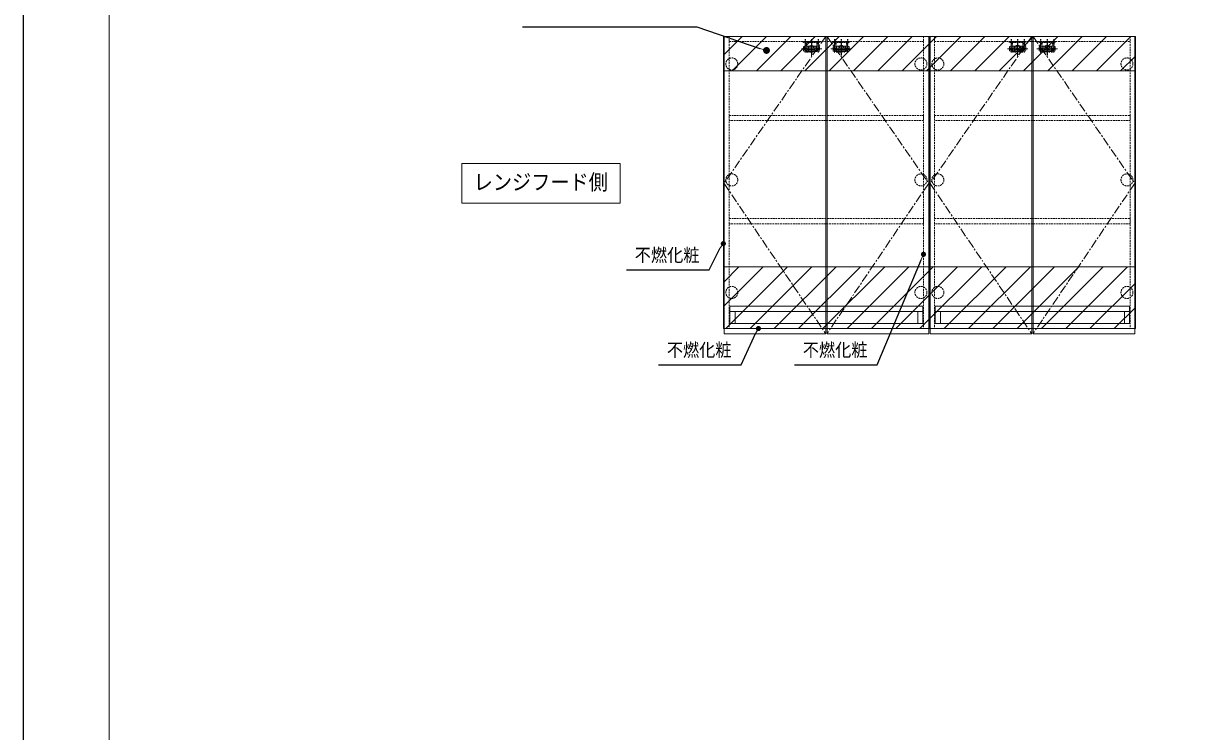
# Model space of a CAD drawing. Units: millimetres, scale not verified. Extents: x -6948 to 6948, y -3754 to 3754.
# Drawn here: x -6864 to -3457, y -1694 to 367 of the extents above; entities that cross this region are included whole.
import ezdxf
from ezdxf.enums import TextEntityAlignment as Align

# ---------------------------------------------------------------- set-up
doc = ezdxf.new("R2010")
doc.units = ezdxf.units.MM
doc.header["$LTSCALE"] = 20
for name, pattern in [('USER1', [0.375, 0.25, -0.125]), ('USER2', [2, 1.25, -0.25, 0.25, -0.25]), ('USER3', [0.26, 0.01, -0.25])]:
    doc.linetypes.add(name, pattern=pattern)
for name, color, linetype, lineweight in [('0-1_細線ﾚｲﾔｰ', 91, 'Continuous', 9), ('0-2_1', 30, 'Continuous', 13), ('0-3_0', 30, 'Continuous', 13), ('0-4_本体', 6, 'USER1', 25), ('0-5_寸法ﾚｲﾔｰ', 30, 'Continuous', 13), ('0-6_DEFPOINTS', 7, 'Continuous', 25), ('0-8_図面枠', 3, 'USER3', 15)]:
    doc.layers.add(name, color=color, linetype=linetype, lineweight=lineweight)
doc.styles.add('ＭＳ ゴシック', font='')
doc.styles.get('ＭＳ ゴシック').set_extended_font_data('MS Gothic')

# ---------------------------------------------------------------- blocks, each defined once
blk = doc.blocks.new('A$C6C503A1C')
at = {"layer": '0-2_1', "color": 1, "linetype": 'USER2'}
for p, q in [((593.1, 857.4), (593.1, 0)), ((0, 428.7), (1186.2, 428.7)), ((213.1, 674.8), (213.1, 182.6)), ((973.1, 674.8), (973.1, 182.6))]:
    blk.add_line(p, q, dxfattribs=at)
at = {"layer": '0-2_1', "color": 1, "linetype": 'USER1'}
for p, q in [((123.1, 528.7), (123.1, 328.7)), ((163.1, 568.7), (1023.1, 568.7)), ((163.1, 288.7), (1023.1, 288.7)), ((333.1, 568.7), (333.1, 288.7)), ((413.1, 568.7), (413.1, 288.7)), ((413.1, 358.7), (773.1, 358.7)), ((773.1, 568.7), (773.1, 288.7)), ((853.1, 568.7), (853.1, 288.7)), ((1063.1, 528.7), (1063.1, 328.7))]:
    blk.add_line(p, q, dxfattribs=at)
at = {"layer": '0-2_1', "color": 1}
for p, q in [((176.1, 398.7), (176.1, 458.7)), ((250.1, 458.7), (250.1, 398.7)), ((936.1, 458.7), (936.1, 398.7)), ((1010.1, 398.7), (1010.1, 458.7))]:
    blk.add_line(p, q, dxfattribs=at)
at = {"layer": '0-2_1', "color": 1, "linetype": 'USER1'}
for centre, start, end in [((163.1, 528.7), 90, 180), ((163.1, 328.7), 180, 270), ((1023.1, 528.7), 0, 90), ((1023.1, 328.7), 270, 0)]:
    blk.add_arc(centre, 40, start, end, dxfattribs=at)
at = {"layer": '0-2_1', "color": 1}
for centre, start, end in [((213.1, 458.7), 0, 180), ((213.1, 398.7), 180, 0), ((973.1, 458.7), 0, 180), ((973.1, 398.7), 180, 0)]:
    blk.add_arc(centre, 37, start, end, dxfattribs=at)
blk = doc.blocks.new('A$C3CB362AA')
at = {"layer": '0-4_本体', "linetype": 'USER2'}
for p, q in [((420, 4584), (420, 2900)), ((2320, 4584), (2320, 0)), ((4220, 4584), (4220, 2900))]:
    blk.add_line(p, q, dxfattribs=at)
at = {"layer": '0-4_本体'}
for p, q in [((770, 3857), (770, 1037)), ((3870, 3857), (3870, 1037)), ((770, 1637), (3870, 1637)), ((970, 837), (3670, 837)), ((1820, 2687), (2820, 2687)), ((1820, 2687), (1820, 837)), ((1820, 1887), (2820, 1887)), ((2820, 2687), (2820, 837))]:
    blk.add_line(p, q, dxfattribs=at)
blk.add_lwpolyline([(0, 3857), (4640, 3857), (4640, 3557), (0, 3557)], close=True, dxfattribs=at)
for centre, start, end in [((970, 1037), 180, 270), ((3670, 1037), 270, 0)]:
    blk.add_arc(centre, 200, start, end, dxfattribs=at)
blk = doc.blocks.new('A$C0D9D3555')
at = {"layer": '0-2_1', "xscale": -1}
blk.add_blockref('A$C6C503A1C', (1186.2, 0), dxfattribs=at)
at = {"layer": '0-2_1', "xscale": 0.2, "yscale": 0.2}
blk.add_blockref('A$C3CB362AA', (129.1, 73.3), dxfattribs=at)
blk = doc.blocks.new('A$C5FD08DE8')
at = {"layer": '0-1_細線ﾚｲﾔｰ', "linetype": 'USER1'}
for p, q in [((11240, 1000), (0, 1000)), ((0, 1000), (0, 0)), ((11240, 700), (0, 700)), ((300, 700), (300, 0)), ((10940, 700), (10940, 0)), ((11240, 0), (11240, 1000)), ((0, 0), (11240, 0))]:
    blk.add_line(p, q, dxfattribs=at)
blk = doc.blocks.new('A$C5FD08DF6')
at = {"layer": '0-1_細線ﾚｲﾔｰ', "linetype": 'USER1'}
for p, q in [((11320, 1000), (0, 1000)), ((0, 1000), (0, 0)), ((11320, 700), (0, 700)), ((300, 700), (300, 0)), ((11020, 700), (11020, 0)), ((11320, 0), (11320, 1000)), ((0, 0), (11320, 0))]:
    blk.add_line(p, q, dxfattribs=at)
blk = doc.blocks.new('_DOT')
at = {"layer": '0-3_0'}
blk.add_line((-10, 0), (-20, 0), dxfattribs=at)
for points in [[(0, 0), (-10, 0), (-9.92, 1.25)], [(0, 0), (-9.92, -1.25), (-10, 0)], [(0, 0), (-9.92, 1.25), (-9.69, 2.49)], [(0, 0), (-9.69, -2.49), (-9.92, -1.25)], [(0, 0), (-9.69, 2.49), (-9.3, 3.68)], [(0, 0), (-9.3, -3.68), (-9.69, -2.49)], [(0, 0), (-9.3, 3.68), (-8.76, 4.82)], [(0, 0), (-8.76, -4.82), (-9.3, -3.68)], [(0, 0), (-8.76, 4.82), (-8.09, 5.88)], [(0, 0), (-8.09, -5.88), (-8.76, -4.82)], [(0, 0), (-8.09, 5.88), (-7.29, 6.85)], [(0, 0), (-7.29, -6.85), (-8.09, -5.88)], [(0, 0), (-7.29, 6.85), (-6.37, 7.71)], [(0, 0), (-6.37, -7.71), (-7.29, -6.85)], [(0, 0), (-6.37, 7.71), (-5.36, 8.44)], [(0, 0), (-5.36, -8.44), (-6.37, -7.71)], [(0, 0), (-5.36, 8.44), (-4.26, 9.05)], [(0, 0), (-4.26, -9.05), (-5.36, -8.44)], [(0, 0), (-4.26, 9.05), (-3.09, 9.51)], [(0, 0), (-3.09, -9.51), (-4.26, -9.05)], [(0, 0), (-3.09, 9.51), (-1.87, 9.82)], [(0, 0), (-1.87, -9.82), (-3.09, -9.51)], [(0, 0), (-1.87, 9.82), (-0.63, 9.98)], [(0, 0), (-0.63, -9.98), (-1.87, -9.82)], [(0, 0), (-0.63, 9.98), (0.63, 9.98)], [(0, 0), (0.63, -9.98), (-0.63, -9.98)], [(0, 0), (0.63, 9.98), (1.87, 9.82)], [(0, 0), (1.87, 9.82), (3.09, 9.51)], [(0, 0), (3.09, 9.51), (4.26, 9.05)], [(0, 0), (4.26, 9.05), (5.36, 8.44)], [(0, 0), (5.36, 8.44), (6.37, 7.71)], [(0, 0), (6.37, 7.71), (7.29, 6.85)], [(0, 0), (7.29, 6.85), (8.09, 5.88)], [(0, 0), (8.09, 5.88), (8.76, 4.82)], [(0, 0), (8.76, 4.82), (9.3, 3.68)], [(0, 0), (9.3, 3.68), (9.69, 2.49)], [(0, 0), (9.69, 2.49), (9.92, 1.25)], [(0, 0), (9.92, 1.25), (10, 0)], [(0, 0), (1.87, -9.82), (0.63, -9.98)], [(0, 0), (3.09, -9.51), (1.87, -9.82)], [(0, 0), (4.26, -9.05), (3.09, -9.51)], [(0, 0), (5.36, -8.44), (4.26, -9.05)], [(0, 0), (6.37, -7.71), (5.36, -8.44)], [(0, 0), (7.29, -6.85), (6.37, -7.71)], [(0, 0), (8.09, -5.88), (7.29, -6.85)], [(0, 0), (8.76, -4.82), (8.09, -5.88)], [(0, 0), (9.3, -3.68), (8.76, -4.82)], [(0, 0), (9.69, -2.49), (9.3, -3.68)], [(0, 0), (9.92, -1.25), (9.69, -2.49)], [(0, 0), (10, 0), (9.92, -1.25)]]:
    blk.add_solid(points, dxfattribs=at)
blk = doc.blocks.new('DOT_33')
at = {"layer": '0-2_1'}
blk.add_line((-10, 0), (-20, 0), dxfattribs=at)
for points in [[(0, 0), (-10, 0), (-9.92, 1.25)], [(0, 0), (-9.92, -1.25), (-10, 0)], [(0, 0), (-9.92, 1.25), (-9.69, 2.49)], [(0, 0), (-9.69, -2.49), (-9.92, -1.25)], [(0, 0), (-9.69, 2.49), (-9.3, 3.68)], [(0, 0), (-9.3, -3.68), (-9.69, -2.49)], [(0, 0), (-9.3, 3.68), (-8.76, 4.82)], [(0, 0), (-8.76, -4.82), (-9.3, -3.68)], [(0, 0), (-8.76, 4.82), (-8.09, 5.88)], [(0, 0), (-8.09, -5.88), (-8.76, -4.82)], [(0, 0), (-8.09, 5.88), (-7.29, 6.85)], [(0, 0), (-7.29, -6.85), (-8.09, -5.88)], [(0, 0), (-7.29, 6.85), (-6.37, 7.71)], [(0, 0), (-6.37, -7.71), (-7.29, -6.85)], [(0, 0), (-6.37, 7.71), (-5.36, 8.44)], [(0, 0), (-5.36, -8.44), (-6.37, -7.71)], [(0, 0), (-5.36, 8.44), (-4.26, 9.05)], [(0, 0), (-4.26, -9.05), (-5.36, -8.44)], [(0, 0), (-4.26, 9.05), (-3.09, 9.51)], [(0, 0), (-3.09, -9.51), (-4.26, -9.05)], [(0, 0), (-3.09, 9.51), (-1.87, 9.82)], [(0, 0), (-1.87, -9.82), (-3.09, -9.51)], [(0, 0), (-1.87, 9.82), (-0.63, 9.98)], [(0, 0), (-0.63, -9.98), (-1.87, -9.82)], [(0, 0), (-0.63, 9.98), (0.63, 9.98)], [(0, 0), (0.63, -9.98), (-0.63, -9.98)], [(0, 0), (0.63, 9.98), (1.87, 9.82)], [(0, 0), (1.87, 9.82), (3.09, 9.51)], [(0, 0), (3.09, 9.51), (4.26, 9.05)], [(0, 0), (4.26, 9.05), (5.36, 8.44)], [(0, 0), (5.36, 8.44), (6.37, 7.71)], [(0, 0), (6.37, 7.71), (7.29, 6.85)], [(0, 0), (7.29, 6.85), (8.09, 5.88)], [(0, 0), (8.09, 5.88), (8.76, 4.82)], [(0, 0), (8.76, 4.82), (9.3, 3.68)], [(0, 0), (9.3, 3.68), (9.69, 2.49)], [(0, 0), (9.69, 2.49), (9.92, 1.25)], [(0, 0), (9.92, 1.25), (10, 0)], [(0, 0), (1.87, -9.82), (0.63, -9.98)], [(0, 0), (3.09, -9.51), (1.87, -9.82)], [(0, 0), (4.26, -9.05), (3.09, -9.51)], [(0, 0), (5.36, -8.44), (4.26, -9.05)], [(0, 0), (6.37, -7.71), (5.36, -8.44)], [(0, 0), (7.29, -6.85), (6.37, -7.71)], [(0, 0), (8.09, -5.88), (7.29, -6.85)], [(0, 0), (8.76, -4.82), (8.09, -5.88)], [(0, 0), (9.3, -3.68), (8.76, -4.82)], [(0, 0), (9.69, -2.49), (9.3, -3.68)], [(0, 0), (9.92, -1.25), (9.69, -2.49)], [(0, 0), (10, 0), (9.92, -1.25)]]:
    blk.add_solid(points, dxfattribs=at)

msp = doc.modelspace()

# ---------------------------------------------------------------- linework, layer by layer
at = {"layer": '0-1_細線ﾚｲﾔｰ'}
for p, q in [((-4826.15, 274.13), (-4771.27, 329)), ((-4800.56, 229), (-4700.56, 329)), ((-4729.85, 229), (-4629.85, 329)), ((-4659.14, 229), (-4559.14, 329)), ((-4588.43, 229), (-4488.43, 329)), ((-4517.72, 229), (-4417.72, 329)), ((-4447.01, 229), (-4347.01, 329)), ((-4376.3, 229), (-4276.3, 329)), ((-4305.59, 229), (-4205.59, 329)), ((-4234.88, 229), (-4134.88, 329)), ((-4164.17, 229), (-4064.17, 329)), ((-4093.46, 229), (-3993.46, 329)), ((-4022.75, 229), (-3922.75, 329)), ((-3952.04, 229), (-3852.04, 329)), ((-3881.32, 229), (-3781.32, 329)), ((-3810.61, 229), (-3710.61, 329)), ((-3739.9, 229), (-3639.9, 329)), ((-3669.19, 229), (-3626.15, 272.04)), ((-4826.15, -386.56), (-4780.59, -341)), ((-4826.15, -457.27), (-4709.88, -341)), ((-4819.17, -521), (-4639.17, -341)), ((-4748.46, -521), (-4568.46, -341)), ((-4677.75, -521), (-4497.75, -341)), ((-4607.04, -521), (-4427.04, -341)), ((-4536.32, -521), (-4356.32, -341)), ((-4465.61, -521), (-4285.61, -341)), ((-4394.9, -521), (-4214.9, -341)), ((-4324.19, -521), (-4144.19, -341)), ((-4253.48, -521), (-4073.48, -341)), ((-4182.77, -521), (-4002.77, -341)), ((-4112.06, -521), (-3932.06, -341)), ((-4041.35, -521), (-3861.35, -341)), ((-3970.64, -521), (-3790.64, -341)), ((-3899.93, -521), (-3719.93, -341)), ((-3829.22, -521), (-3649.22, -341)), ((-3758.51, -521), (-3626.15, -388.64)), ((-3687.8, -521), (-3626.15, -459.35))]:
    msp.add_line(p, q, dxfattribs=at)
at = {"layer": '0-1_細線ﾚｲﾔｰ', "linetype": 'USER1'}
for p, q in [((-4809.15, 329), (-4809.15, -521)), ((-4809.15, 314), (-4243.15, 314)), ((-4243.15, 329), (-4243.15, -521)), ((-4211.15, 329), (-4211.15, -521)), ((-4211.15, 314), (-3641.15, 314)), ((-3641.15, 329), (-3641.15, -521)), ((-4809.15, -506), (-4243.15, -506)), ((-4211.15, -506), (-3641.15, -506)), ((-4826.15, -521), (-4226.15, -521)), ((-4226.15, -521), (-3626.15, -521))]:
    msp.add_line(p, q, dxfattribs=at)
at = {"layer": '0-1_細線ﾚｲﾔｰ'}
for points in [[(-4826.15, 229), (-3626.15, 229), (-3626.15, 329), (-4826.15, 329)], [(-4826.15, -521), (-3626.15, -521), (-3626.15, -341), (-4826.15, -341)]]:
    msp.add_lwpolyline(points, close=True, dxfattribs=at)
at = {"layer": '0-1_細線ﾚｲﾔｰ', "linetype": 'USER2'}
for points in [[(-4528.15, 329), (-4824.15, -98.5), (-4528.15, -536)], [(-4524.15, 329), (-4228.15, -98.5), (-4524.15, -536)], [(-3928.15, 329), (-4224.15, -98.5), (-3928.15, -536)], [(-3924.15, 329), (-3628.15, -98.5), (-3924.15, -536)]]:
    msp.add_lwpolyline(points, dxfattribs=at)
at = {"layer": '0-1_細線ﾚｲﾔｰ', "linetype": 'USER1'}
for points in [[(-4809.15, 99), (-4243.15, 99), (-4243.15, 84), (-4809.15, 84)], [(-4211.15, 99), (-3641.15, 99), (-3641.15, 84), (-4211.15, 84)], [(-4809.15, -201), (-4243.15, -201), (-4243.15, -216), (-4809.15, -216)], [(-4211.15, -201), (-3641.15, -201), (-3641.15, -216), (-4211.15, -216)]]:
    msp.add_lwpolyline(points, close=True, dxfattribs=at)
for centre in [(-4801.65, 249), (-4250.65, 249), (-4201.65, 249), (-3650.65, 249), (-4801.65, -88.5), (-4250.65, -88.5), (-4201.65, -88.5), (-3650.65, -88.5), (-4801.65, -416), (-4250.65, -416), (-4201.65, -416), (-3650.65, -416)]:
    msp.add_circle(centre, 17.5, dxfattribs=at)
at = {"layer": '0-2_1', "color": 7}
for points in [[(-4226.15, -521), (-4226.15, 329), (-4826.15, 329), (-4826.15, -521)], [(-3626.15, -521), (-3626.15, 329), (-4226.15, 329), (-4226.15, -521)]]:
    msp.add_lwpolyline(points, dxfattribs=at)
for points in [[(-4824.15, -536), (-4528.15, -536), (-4528.15, 329), (-4824.15, 329)], [(-4228.15, -536), (-4524.15, -536), (-4524.15, 329), (-4228.15, 329)], [(-4224.15, -536), (-3928.15, -536), (-3928.15, 329), (-4224.15, 329)], [(-3628.15, -536), (-3924.15, -536), (-3924.15, 329), (-3628.15, 329)]]:
    msp.add_lwpolyline(points, close=True, dxfattribs=at)
at = {"layer": '0-5_寸法ﾚｲﾔｰ', "lineweight": 25}
for points in [[(-5411.05, 357.1), (-4903.34, 357.1), (-4719.49, 294.12)], [(-5108.15, -350.54), (-4867.9, -350.54), (-4835.07, -285.96)], [(-4618.82, -626.63), (-4378.57, -626.63), (-4249.5, -318.6)], [(-5014.81, -626.63), (-4774.56, -626.63), (-4731.86, -533.74)]]:
    msp.add_lwpolyline(points, dxfattribs=at)
at = {"layer": '0-6_DEFPOINTS'}
msp.add_line((-6864.5, -3671), (-6864.5, 3754), dxfattribs=at)
at = {"layer": '0-8_図面枠', "linetype": 'Continuous'}
for points in [[(-6614.5, -3421), (3385.5, -3421), (3385.5, 3504), (-6614.5, 3504)], [(-5126.15, -40.92), (-5126.15, -156.09), (-5587.64, -156.09), (-5587.64, -40.92)]]:
    msp.add_lwpolyline(points, close=True, dxfattribs=at)

# ---------------------------------------------------------------- block references
at = {"layer": '0-1_細線ﾚｲﾔｰ', "xscale": 0.05, "yscale": 0.05}
for name, p in [('A$C5FD08DE8', (-4807.15, -506)), ('A$C5FD08DF6', (-4209.15, -506))]:
    msp.add_blockref(name, p, dxfattribs=at)
at = {"layer": '0-3_0', "xscale": 0.05, "yscale": 0.05}
for p in [(-4598.8, 271.76), (-4512.8, 271.76), (-3998.8, 271.76), (-3912.8, 271.76)]:
    msp.add_blockref('A$C0D9D3555', p, dxfattribs=at)
at = {"layer": '0-5_寸法ﾚｲﾔｰ', "rotation": 342.83061}
msp.add_blockref('DOT_33', (-4700.39, 288.21), dxfattribs=at)
at = {"layer": '0-5_寸法ﾚｲﾔｰ', "xscale": 0.75, "yscale": 0.75}
for p, rotation in [((-4826.15, -273.91), 53.47999), ((-4243.15, -305.01), 64.93385), ((-4723.95, -521), 58.15527)]:
    msp.add_blockref('_DOT', p, dxfattribs=dict(at, rotation=rotation))

# ---------------------------------------------------------------- texts
at = {"layer": '0-3_0', "color": 7, "style": 'ＭＳ ゴシック', "width": 0.9}
for p in [(-5084.23, -337.94), (-4990.89, -614.03), (-4594.91, -614.03)]:
    msp.add_text('不燃化粧', height=38.42, dxfattribs=at).set_placement(p, align=Align.BOTTOM_LEFT)
at = {"layer": '0-8_図面枠', "style": 'ＭＳ ゴシック', "width": 0.9}
msp.add_text('レンジフード側', height=45.45, dxfattribs=at).set_placement((-5553.14, -131.22), align=Align.BOTTOM_LEFT)

doc.saveas('drawing.dxf')
